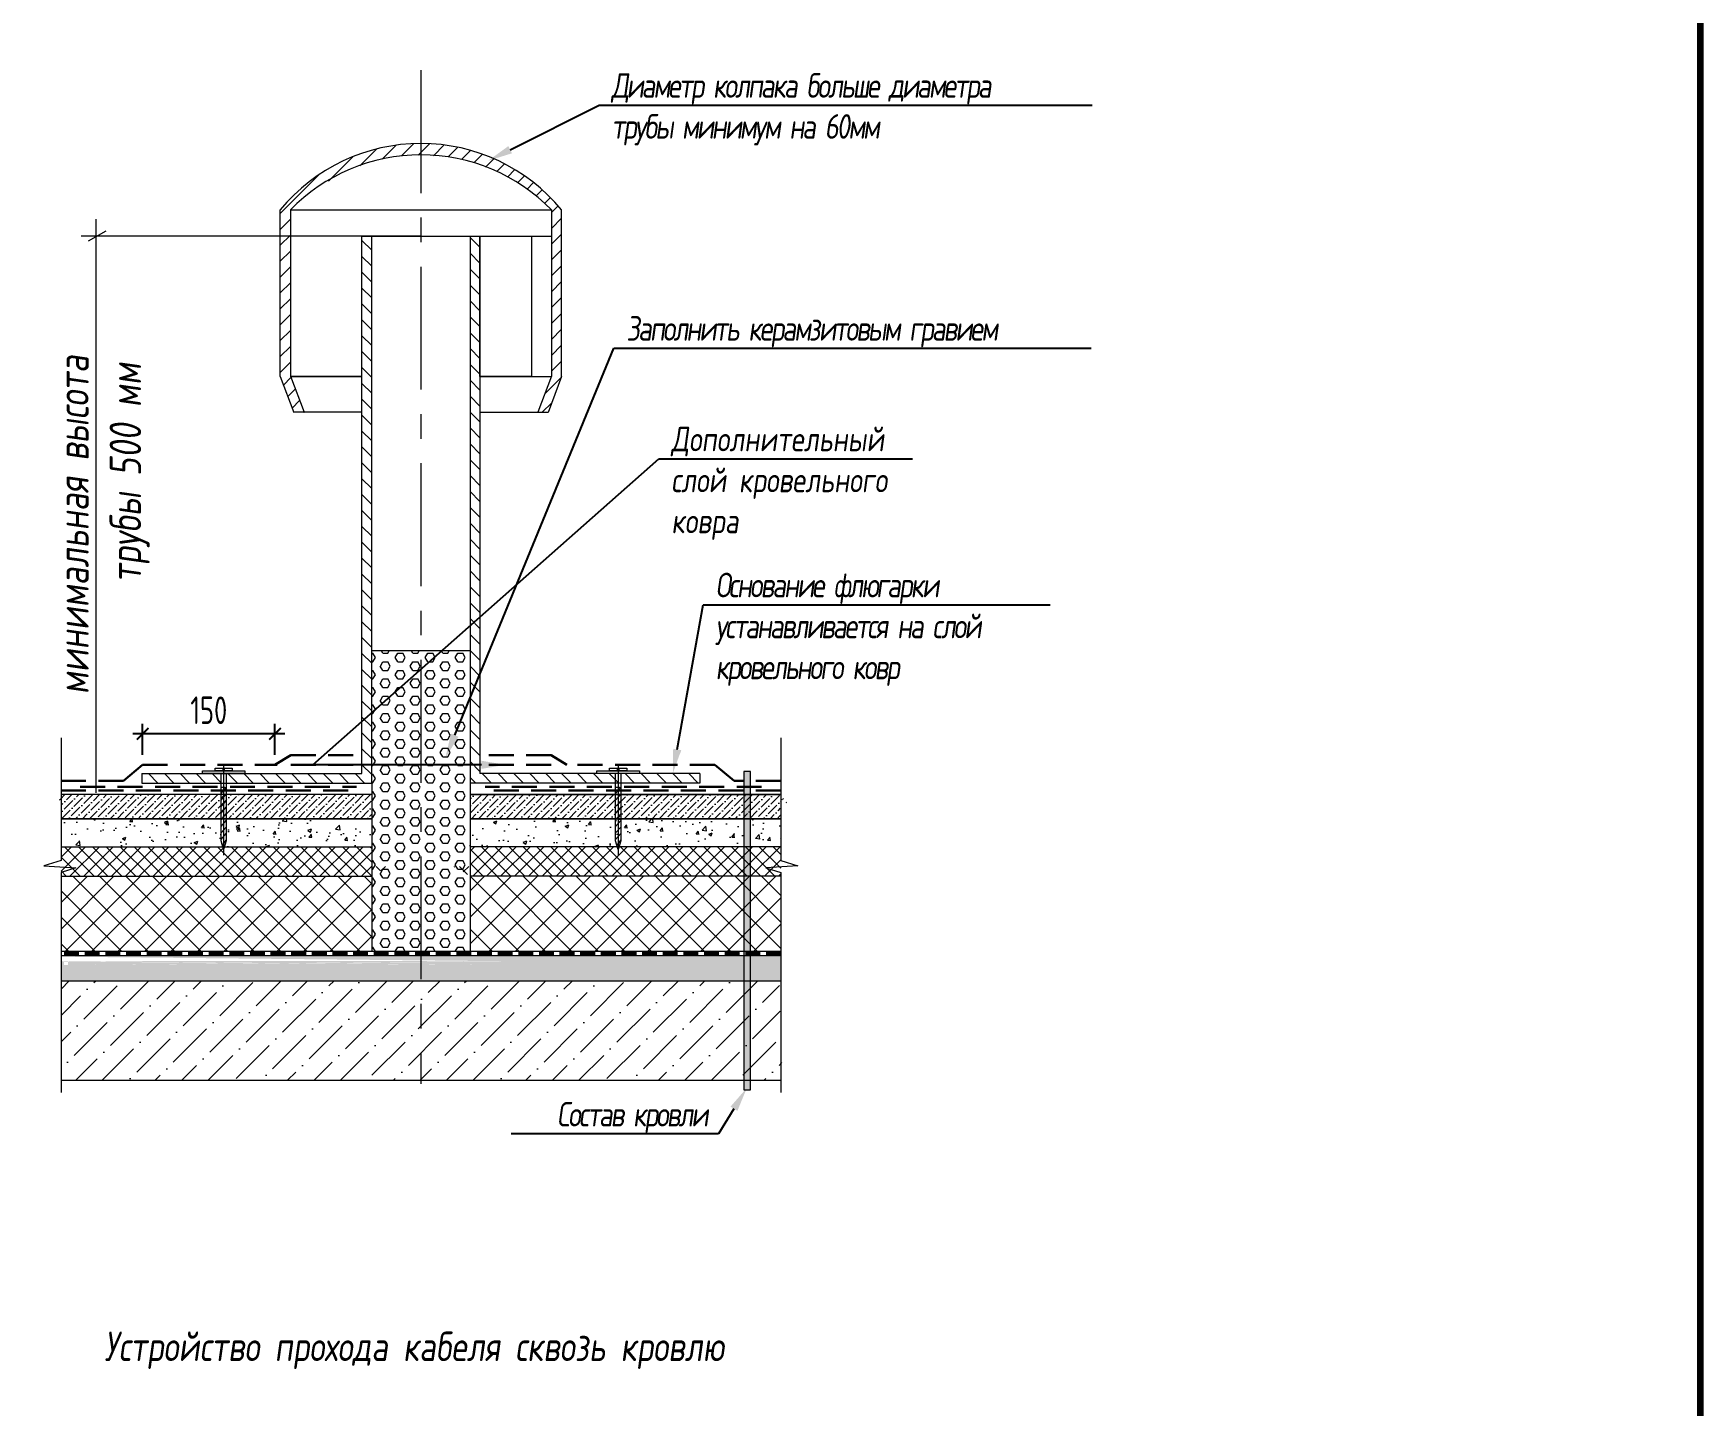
# Model space of a CAD drawing. Header units: millimetres. Extents: x -136099598 to 11807193, y 0 to 779331.
# Drawn here: x 729966 to 738447, y 376051 to 383033 of the extents above; entities that cross this region are included whole.
import ezdxf
from ezdxf import colors
from ezdxf.entities.mleader import LeaderData, LeaderLine
from ezdxf.math import Vec2, Vec3

# ---------------------------------------------------------------- set-up
doc = ezdxf.new("R2010")
doc.units = ezdxf.units.MM
doc.header["$MEASUREMENT"] = 0
for name, pattern in [('CENTER', [2, 1.25, -0.25, 0.25, -0.25]), ('DASHED', [19.05, 12.7, -6.35]), ('ГОСТ 2.303 4', [7, 5, -2, 0])]:
    doc.linetypes.add(name, pattern=pattern)
doc.layers.get('0').update_dxf_attribs({"color": 250, "lineweight": 9})
doc.layers.get('Defpoints').update_dxf_attribs({"color": 8})
doc.layers.add('АР_Кровельный аэратор', color=250, linetype='Continuous')
for name, color, linetype, lineweight in [('АР_Тонкие', 250, 'Continuous', 5), ('АР_Штриховка', 253, 'Continuous', 13), ('Штриховка', 7, 'Continuous', 5)]:
    doc.layers.add(name, color=color, linetype=linetype, lineweight=lineweight)
doc.styles.add('ISOCPEUR', font='isocpeur.ttf', dxfattribs={"width": 0.7})
doc.styles.add('Архитект', font='isocpeur.ttf', dxfattribs={"width": 0.8, "oblique": 8})
doc.dimstyles.new('R_50', dxfattribs={"dimtxt": 140, "dimasz": 60, "dimexe": 50, "dimexo": 50, "dimgap": 50, "dimtad": 1, "dimdec": 0, "dimrnd": 5, "dimzin": 0, "dimdsep": 46, "dimtxsty": 'ISOCPEUR', "dimblk": 'ARCHTICK', "dimcen": 50, "dimdle": 50, "dimclrd": 256, "dimclre": 256, "dimclrt": 256, "dimadec": 0, "dimazin": 0, "dimtfac": 2, "dimtdec": 0, "dimtofl": 0, "dimtmove": 1, "dimatfit": 3, "dimfxl": 1, "dimtvp": 3, "dimtfill": 1, "dimtolj": 1, "dimtzin": 0, "dimarcsym": 0})
pattern_1 = [(45, (-85964.2, 152506.77), (50.513941, 185.217782), [238.125, -47.625, 0, -47.625])]
pattern_2 = [(135, (734404.355, 327970.98), (-40.41115, -40.41115), [])]
pattern_3 = [(45, (-76739.32, 160959.27), (-67.351921, 67.351921), []), (135, (-76739.32, 160959.27), (-67.351921, -67.351921), [])]
pattern_4 = [(45, (-287842.155, -599234.753), (13.2501655, 48.5839401), [62.4618791, -13.4917659, 0, -13.4917659])]
pattern_5 = [(45, (935679.223, 258282.905), (-35.333775, 35.333775), []), (135, (935679.223, 258282.905), (-35.333775, -35.333775), [])]
pattern_6 = [(50, (-55736.05, 7008.97), (182.18467, -15.939086), [19.05, -209.55]), (355, (-55736.05, 7008.97), (-35.24342, 191.056845), [15.24, -167.640584]), (100.451445, (-55720.87, 7007.64), (146.941247, 175.117752), [16.19001, -178.090245]), (46.1842, (-55736.05, 7059.77), (271.07904, -42.04233), [28.575, -314.325]), (96.635558, (-55713.46, 7056.26), (237.404134, 247.426125), [24.28502, -267.13561]), (351.18415, (-55736.05, 7059.77), (237.40413, 247.426125), [22.85997, -251.45973]), (21, (-55710.65, 7047.07), (151.61439, -102.265198), [19.05, -209.55]), (326, (-55710.65, 7047.07), (61.80203, 184.187966), [15.24, -167.64]), (71.451445, (-55698.02, 7038.54), (213.41642, 81.92277), [16.19001, -178.089938]), (37.5, (-55736.05, 7008.966), (3.0886033, 84.555039), [0, -165.608, 0, -170.18, 0, -168.275]), (7.5, (-55736.05, 7008.97), (66.8196625, 100.180575), [0, -97.028, 0, -161.798, 0, -64.135]), (327.5, (-55792.69, 7008.966), (135.590595, -5.728744), [0, -63.5, 0, -198.12, 0, -262.89]), (317.5, (-55818.09, 7008.97), (148.129181, 25.426491), [0, -82.55, 0, -131.572, 0, -186.69])]

# ---------------------------------------------------------------- blocks, each defined once
blk = doc.blocks.new('_ArchTick')
at = {"color": 0, "linetype": 'ByBlock', "const_width": 0.15}
blk.add_lwpolyline([(-0.5, -0.5), (0.5, 0.5)], dxfattribs=at)
blk = doc.blocks.new('*D1356')
at = {"layer": 'Defpoints', "color": 0, "transparency": 16777216}
for p in [(730521.8, 379469.2), (730521.8, 379311.6), (731195, 379311.6)]:
    blk.add_point(p, dxfattribs=at)
at = {"layer": 'АР_Кровельный аэратор', "lineweight": -2, "transparency": 16777216}
for p, q in [((730521.8, 379361.6), (730521.8, 379519.2)), ((731195, 379361.6), (731195, 379519.2)), ((731245, 379469.2), (730471.8, 379469.2))]:
    blk.add_line(p, q, dxfattribs=at)
at = {"layer": 'АР_Кровельный аэратор', "lineweight": -2, "transparency": 16777216, "xscale": 60, "yscale": 60, "zscale": 60, "rotation": 180}
blk.add_blockref('_ArchTick', (730521.8, 379469.2), dxfattribs=at)
at = {"layer": 'АР_Кровельный аэратор', "lineweight": -2, "transparency": 16777216, "xscale": 60, "yscale": 60, "zscale": 60}
blk.add_blockref('_ArchTick', (731195, 379469.2), dxfattribs=at)
at = {"layer": 'АР_Кровельный аэратор', "lineweight": 15, "transparency": 16777216, "insert": (730858.4, 379589.2), "char_height": 140, "attachment_point": 5, "style": 'ISOCPEUR', "bg_fill": 3, "box_fill_scale": 1.25, "bg_fill_color": 256, "bg_fill_true_color": 13158600, "bg_fill_transparency": 0}
blk.add_mtext('\\A1;150', dxfattribs=at)

msp = doc.modelspace()

# ---------------------------------------------------------------- hatches: boundary and pattern name
at = {"layer": 'АР_Кровельный аэратор', "lineweight": 15}
h = msp.add_hatch(dxfattribs=at)
h.set_pattern_fill('ANSI31', color=256, scale=18, style=0)
h.set_pattern_definition([(45, (734486.786, 325815.34), (-40.41115, 40.41115), [])])
h.paths.add_polyline_path([(732224.507, 382426.89), (732187.672, 382381.859), (732214.501, 382373.164), (732245.655, 382359.466), (732293.289, 382343.127), (732330.673, 382329.429), (732359.335, 382310.751), (732398.068, 382292.003), (732418.006, 382278.305), (732454.145, 382254.645), (732480.314, 382234.721), (732519.069, 382209.637), (732540.253, 382189.713), (732576.392, 382158.581), (732602.561, 382136.167), (732601.368, 381287.185), (732532.011, 381105.468), (732584.915, 381105.468), (732653.176, 381287.185), (732653.176, 382134.407, 0.14284426)])
h.paths.add_polyline_path([(731221.614, 382134.407), (731221.614, 381967.52), (731273.423, 381967.52), (731273.423, 382134.407), (731386.539, 382233.311), (731455.683, 382273.891), (731523.893, 382314.787), (731583.946, 382343.278), (731610.115, 382353.24), (731638.777, 382364.447), (731663.7, 382371.919), (731686.131, 382380.636), (731717.285, 382386.862), (731737.223, 382391.843), (731770.869, 382396.824), (731797.039, 382403.05), (731836.916, 382409.277), (731883.023, 382411.767), (731921.654, 382413.012), (731947.824, 382413.012), (731977.731, 382410.522), (732012.624, 382410.522), (732054.993, 382408.031), (732101.101, 382399.315), (732153.44, 382391.843), (732168.393, 382388.107), (732187.672, 382381.859), (732224.507, 382426.89, 0.30865186)])
h.paths.add_polyline_path([(731273.423, 381967.52), (731221.614, 381967.52), (731221.614, 381287.185), (731290.658, 381105.468), (731342.779, 381105.468), (731273.423, 381290.101)])
h = msp.add_hatch(dxfattribs=at)
h.set_pattern_fill('ANSI31', color=256, scale=18, angle=90, style=0)
h.set_pattern_definition(pattern_2)
h.paths.add_polyline_path([(731637.395, 382001.697), (731687.395, 382001.697), (731687.395, 379218.663), (730518.174, 379218.663), (730518.174, 379266.588), (731637.395, 379266.588)])
h = msp.add_hatch(dxfattribs=at)
h.set_pattern_fill('ANSI31', color=256, scale=18, angle=90, style=0)
h.set_pattern_definition(pattern_2)
h.paths.add_polyline_path([(732187.395, 379218.663), (733356.617, 379218.663), (733356.617, 379266.588), (732237.395, 379266.588), (732237.395, 382001.697), (732187.395, 382001.697)])
h = msp.add_hatch(dxfattribs=at)
h.set_pattern_fill('HEX', color=256, scale=8, style=0)
h.set_pattern_definition([(0, (734486.786, 325855.34), (0, 43.99408), [25.4, -50.8]), (120, (734486.786, 325855.34), (-38.09999, -21.99704), [25.4, -50.8]), (60, (734512.186, 325855.34), (-38.09999, 21.99704), [25.4, -50.8])])
h.paths.add_polyline_path([(732187.395, 379891.742), (731687.395, 379891.742), (731687.395, 379224.486), (731687.395, 378361.698), (732187.395, 378361.698), (732187.395, 379224.486)])
h = msp.add_hatch(color=256, dxfattribs=at)
h.dxf.hatch_style = 1
h.paths.add_polyline_path([(733613.449, 377657.452), (733613.449, 379278.014), (733579.063, 379278.014), (733579.063, 377657.452)])
h = msp.add_hatch(dxfattribs=at)
h.set_pattern_fill('ANSI37', color=256, scale=30, style=0)
h.set_pattern_definition(pattern_3)
h.paths.add_polyline_path([(731687.395, 378744.82), (730941.69, 378744.82), (731026.365, 378361.698), (731687.395, 378361.698)])
h.paths.add_polyline_path([(730941.69, 378744.82), (730783.592, 378744.82), (730894.258, 378361.698), (731026.365, 378361.698)])
h.paths.add_polyline_path([(730783.592, 378744.82), (730106.726, 378744.82), (730106.726, 378361.698), (730894.258, 378361.698)])
h = msp.add_hatch(dxfattribs=at)
h.set_pattern_fill('ANSI37', color=256, scale=30, style=0)
h.set_pattern_definition(pattern_3)
h.paths.add_polyline_path([(732187.395, 378744.82), (732933.1, 378744.82), (732848.425, 378361.698), (732187.395, 378361.698)])
h.paths.add_polyline_path([(732933.1, 378744.82), (733091.198, 378744.82), (732980.532, 378361.698), (732848.425, 378361.698)])
h.paths.add_polyline_path([(733091.198, 378744.82), (733768.064, 378744.82), (733768.064, 378361.698), (732980.532, 378361.698)])
h = msp.add_hatch(dxfattribs=at)
h.set_pattern_fill('ANSI36', color=256, scale=30, style=0)
h.set_pattern_definition(pattern_1)
h.paths.add_polyline_path([(733760.096, 378212.614), (730106.726, 378212.614), (730106.726, 377707.024), (733776.032, 377707.024)])
h = msp.add_hatch(dxfattribs=at)
h.set_pattern_fill('ANSI36', color=256, scale=30, style=0)
h.set_pattern_definition(pattern_1)
h.paths.add_polyline_path([(730161.013, 378212.614), (730106.726, 378212.614), (730106.726, 377707.024), (730127.336, 377707.024)])
h.paths.add_polyline_path([(733760.096, 378212.614), (730161.013, 378212.614), (730127.336, 377707.024), (733776.032, 377707.024)])
at = {"layer": 'АР_Штриховка'}
h = msp.add_hatch(dxfattribs=at)
h.set_pattern_fill('AR-CONC', color=256)
h.set_pattern_definition(pattern_6)
h.paths.add_polyline_path([(731687.395, 379037.488), (731687.395, 378894.82), (730106.726, 378894.82), (730106.726, 379037.488)])
h = msp.add_hatch(dxfattribs=at)
h.set_pattern_fill('AR-CONC', color=256)
h.set_pattern_definition(pattern_6)
h.paths.add_polyline_path([(732187.395, 379037.488), (732187.395, 378894.82), (733768.064, 378894.82), (733768.064, 379037.488)])
at = {"layer": 'Штриховка', "ltscale": 50}
h = msp.add_hatch(dxfattribs=at)
h.set_pattern_fill('БЕТОН И ИЗДЕЛИЯ ИЗ НЕГО', color=256, scale=9.993901, pattern_type=2)
h.set_pattern_definition(pattern_4)
edge = h.paths.add_edge_path()
edge.add_line((730109.642, 379042.779), (730103.81, 379137.427))
edge.add_line((730103.81, 379137.427), (730078.772, 379137.427))
edge.add_line((730106.24, 379136.017), (730107.212, 379137.427))
edge.add_line((730106.726, 379135.654), (730069.067, 379137.427))
edge.add_line((730106.726, 379135.503), (730106.726, 379136.633))
edge.add_line((730067.873, 379117.439), (730077.801, 379117.439))
edge.add_line((730106.726, 379160.156), (731779.803, 379160.156))
edge.add_line((731687.395, 379160.156), (731687.395, 379037.488))
edge.add_line((731711.412, 379037.488), (730133.459, 379037.488))
edge.add_line((730106.726, 379037.488), (730106.726, 379137.427))
h.paths.add_polyline_path([(730106.726, 379136.633), (730106.24, 379136.017), (730107.212, 379137.427), (730083.629, 379137.427), (730071.564, 379137.427), (730106.726, 379135.503)], flags=17)
h = msp.add_hatch(dxfattribs=at)
h.set_pattern_fill('БЕТОН И ИЗДЕЛИЯ ИЗ НЕГО', color=256, scale=9.993901, pattern_type=2)
h.set_pattern_definition(pattern_4)
edge = h.paths.add_edge_path()
edge.add_line((733765.148, 379042.779), (733770.98, 379137.427))
edge.add_line((733770.98, 379137.427), (733796.018, 379137.427))
edge.add_line((733768.55, 379136.017), (733767.579, 379137.427))
edge.add_line((733768.064, 379135.654), (733805.723, 379137.427))
edge.add_line((733768.064, 379135.503), (733768.064, 379136.633))
edge.add_line((733806.918, 379117.439), (733796.989, 379117.439))
edge.add_line((733768.064, 379160.156), (732094.987, 379160.156))
edge.add_line((732187.395, 379160.156), (732187.395, 379037.488))
edge.add_line((732163.379, 379037.488), (733741.331, 379037.488))
edge.add_line((733768.064, 379037.488), (733768.064, 379137.427))
h.paths.add_polyline_path([(733768.064, 379136.633), (733768.55, 379136.017), (733767.579, 379137.427), (733791.161, 379137.427), (733803.227, 379137.427), (733768.064, 379135.503)], flags=17)
at = {"layer": 'Штриховка', "ltscale": 10}
h = msp.add_hatch(dxfattribs=at)
h.set_pattern_fill('НЕМЕТАЛЛИЧЕСКИЕ МАТЕРИАЛЫ', color=256, scale=19.987801, pattern_type=2)
h.set_pattern_definition(pattern_5)
edge = h.paths.add_edge_path(flags=16)
edge.add_line((730189.558, 378894.82), (731763.777, 378894.82))
edge = h.paths.add_edge_path(flags=16)
edge.add_line((731774.436, 378794.82), (731761.067, 378794.82))
edge.add_line((731728.566, 378794.82), (731774.436, 378794.82))
edge.add_line((731728.566, 378794.82), (731779.881, 378794.82))
edge.add_line((731761.067, 378794.82), (731779.881, 378794.82))
h.paths.add_polyline_path([(731407.125, 378744.82), (731767.94, 378744.82), (731771.006, 378744.82)])
edge = h.paths.add_edge_path()
edge.add_line((731787.565, 378794.82), (731772.197, 378794.82))
edge.add_line((731685.862, 378744.82), (731688.928, 378794.82))
edge.add_line((731769.752, 378794.82), (731771.006, 378794.82))
edge.add_line((731769.752, 378794.82), (731776.765, 378794.82))
edge.add_line((731776.765, 378794.82), (731767.417, 378794.82))
edge.add_line((731774.436, 378794.82), (731767.417, 378794.82))
edge.add_line((731774.436, 378794.82), (731761.067, 378794.82))
edge = h.paths.add_edge_path(flags=17)
edge.add_line((731763.777, 378894.82), (730189.558, 378894.82))
h.paths.add_polyline_path([(731687.395, 378894.82), (731687.395, 378744.82), (730106.726, 378744.82), (730106.726, 378894.82)])
h = msp.add_hatch(dxfattribs=at)
h.set_pattern_fill('НЕМЕТАЛЛИЧЕСКИЕ МАТЕРИАЛЫ', color=256, scale=19.987801, pattern_type=2)
h.set_pattern_definition(pattern_5)
edge = h.paths.add_edge_path(flags=16)
edge.add_line((733685.232, 378894.82), (732111.013, 378894.82))
edge = h.paths.add_edge_path(flags=16)
edge.add_line((732100.354, 378794.82), (732113.723, 378794.82))
edge.add_line((732146.225, 378794.82), (732100.354, 378794.82))
edge.add_line((732146.225, 378794.82), (732094.91, 378794.82))
edge.add_line((732113.723, 378794.82), (732094.91, 378794.82))
h.paths.add_polyline_path([(732467.665, 378744.82), (732106.851, 378744.82), (732103.784, 378744.82)])
edge = h.paths.add_edge_path()
edge.add_line((732087.226, 378794.82), (732102.593, 378794.82))
edge.add_line((732188.928, 378744.82), (732185.862, 378794.82))
edge.add_line((732105.039, 378794.82), (732103.784, 378794.82))
edge.add_line((732105.039, 378794.82), (732098.026, 378794.82))
edge.add_line((732098.026, 378794.82), (732107.373, 378794.82))
edge.add_line((732100.354, 378794.82), (732107.373, 378794.82))
edge.add_line((732100.354, 378794.82), (732113.723, 378794.82))
edge = h.paths.add_edge_path(flags=17)
edge.add_line((732111.013, 378894.82), (733685.232, 378894.82))
h.paths.add_polyline_path([(732187.395, 378894.82), (732187.395, 378744.82), (733768.064, 378744.82), (733768.064, 378894.82)])
at = {"layer": 'Штриховка', "ltscale": 50}
h = msp.add_hatch(dxfattribs=at)
h.set_pattern_fill('БЕТОН И ИЗДЕЛИЯ ИЗ НЕГО', color=256, scale=9.993901, pattern_type=2)
h.set_pattern_definition([(45, (-285101.076, -600059.628), (13.2501655, 48.5839401), [62.4618791, -13.4917659, 0, -13.4917659])])
edge = h.paths.add_edge_path()
edge.add_line((730158.956, 378311.057), (730111.204, 378312.553))
edge.add_line((732345.578, 378312.553), (732347.52, 378312.553))
edge.add_line((730141.827, 378292.565), (730142.799, 378312.553))
edge.add_line((732336.621, 378292.565), (732346.549, 378292.565))
edge.add_line((730121.074, 378310.629), (730121.074, 378292.565))
edge.add_line((732336.621, 378310.629), (732337.815, 378312.553))
edge.add_line((730106.726, 378335.282), (733758.72, 378335.282))
edge.add_line((733768.064, 378333.945), (733768.064, 378211.277))
edge.add_line((733745.86, 378212.614), (730123.836, 378212.614))
edge.add_line((730106.726, 378212.614), (730106.726, 378312.553))
h.paths.add_polyline_path([(730121.074, 378312.857), (730141.827, 378312.857), (730142.799, 378312.553), (732352.377, 378312.553), (730103.636, 378312.553), (730121.074, 378310.629)])

# ---------------------------------------------------------------- linework, layer by layer
at = {"layer": 'Defpoints', "color": 3, "lineweight": 100, "ltscale": 100}
msp.add_lwpolyline([(738446.68, 390279.277), (718506.901, 390279.277), (718506.901, 346458.14), (738446.68, 346458.14)], close=True, dxfattribs=at)
at = {"layer": 'АР_Кровельный аэратор', "linetype": 'CENTER', "lineweight": 15, "ltscale": 500}
msp.add_line((731937.395, 382845.403), (731937.395, 377688.985), dxfattribs=at)
at = {"layer": 'АР_Кровельный аэратор', "lineweight": 15}
for p, q in [((730284.117, 382086.97), (730284.117, 379169.548)), ((731221.614, 381287.185), (731221.614, 382134.407)), ((731273.423, 382134.407), (731273.423, 381287.185)), ((731273.423, 382134.407), (732601.368, 382134.407)), ((732601.368, 382134.407), (732601.368, 381287.185)), ((732653.176, 381287.185), (732653.176, 382134.407)), ((731937.395, 382001.697), (730209.7, 382001.697)), ((730247.268, 381977.317), (730336.922, 382029.079)), ((731637.395, 379266.588), (731637.395, 382001.697)), ((731637.395, 382001.697), (732601.368, 382001.697)), ((731687.395, 379218.663), (731687.395, 382001.697)), ((732187.395, 382001.697), (732187.395, 379218.663)), ((732237.395, 382001.697), (732237.395, 379266.588)), ((731221.614, 381287.185), (731290.658, 381103.385)), ((731273.423, 381287.185), (731637.395, 381287.185)), ((731273.735, 381289.268), (731342.779, 381105.468)), ((732237.395, 381287.185), (732601.368, 381287.185)), ((732601.055, 381289.268), (732532.011, 381105.468)), ((732653.176, 381287.185), (732584.133, 381103.385)), ((731637.395, 381105.468), (731290.658, 381105.468)), ((732584.133, 381103.385), (732237.395, 381103.385)), ((731687.395, 379893.657), (732187.395, 379893.657)), ((730518.174, 379266.588), (731637.395, 379266.588)), ((730518.174, 379266.588), (730518.174, 379218.663)), ((730920.983, 378929.41), (730920.983, 379266.588)), ((730930.801, 379283.678), (730930.801, 379294.089)), ((730937.065, 379283.678), (730930.801, 379283.678)), ((730933.983, 379312.582), (730933.983, 378851.881)), ((730937.065, 379294.089), (730937.065, 379283.678)), ((730946.983, 379266.588), (730946.983, 378929.41)), ((733356.617, 379266.588), (732237.395, 379266.588)), ((732927.808, 378929.41), (732927.808, 379266.588)), ((732937.626, 379283.678), (732937.626, 379294.089)), ((732943.89, 379283.678), (732937.626, 379283.678)), ((732940.808, 379312.582), (732940.808, 378851.881)), ((732943.89, 379294.089), (732943.89, 379283.678)), ((732953.808, 379266.588), (732953.808, 378929.41)), ((733356.617, 379266.588), (733356.617, 379218.663)), ((730518.174, 379218.663), (731687.395, 379218.663)), ((730939.983, 379196.089), (730920.983, 379196.089)), ((730920.983, 379165.658), (730946.983, 379196.089)), ((730939.983, 379196.089), (730946.983, 379196.089)), ((731687.395, 379218.663), (731687.395, 378361.698)), ((732187.395, 379218.663), (732187.395, 378361.698)), ((733356.617, 379218.663), (732187.395, 379218.663)), ((732946.808, 379196.089), (732927.808, 379196.089)), ((732927.808, 379165.658), (732953.808, 379196.089)), ((732946.808, 379196.089), (732953.808, 379196.089)), ((731687.395, 379160.156), (730106.726, 379160.156)), ((730920.983, 379132.159), (730946.983, 379162.59)), ((730920.983, 379098.66), (730946.983, 379129.091)), ((730920.983, 379065.16), (730946.983, 379095.591)), ((733768.064, 379160.156), (732187.395, 379160.156)), ((732927.808, 379132.159), (732953.808, 379162.59)), ((732927.808, 379098.66), (732953.808, 379129.091)), ((732927.808, 379065.16), (732953.808, 379095.591)), ((731687.395, 379037.488), (730106.726, 379037.488)), ((730920.983, 379031.661), (730946.983, 379062.092)), ((730920.983, 378998.161), (730946.983, 379028.592)), ((732187.395, 379037.488), (733768.064, 379037.488)), ((732927.808, 379031.661), (732953.808, 379062.092)), ((732927.808, 378998.161), (732953.808, 379028.592)), ((730920.983, 378964.662), (730946.983, 378995.093)), ((730920.983, 378931.163), (730946.983, 378961.594)), ((730920.983, 378925.21), (730920.983, 378929.41)), ((730933.983, 378880.061), (730920.983, 378925.21)), ((730930.566, 378904.607), (730946.983, 378928.094)), ((730946.983, 378925.21), (730933.983, 378880.061)), ((730946.983, 378929.41), (730946.983, 378925.21)), ((732927.808, 378964.662), (732953.808, 378995.093)), ((732927.808, 378931.163), (732953.808, 378961.594)), ((732927.808, 378925.21), (732927.808, 378929.41)), ((732940.808, 378880.061), (732927.808, 378925.21)), ((732937.391, 378904.607), (732953.808, 378928.094)), ((732953.808, 378925.21), (732940.808, 378880.061)), ((732953.808, 378929.41), (732953.808, 378925.21)), ((730106.726, 378894.82), (731687.395, 378894.82)), ((733768.064, 378894.82), (732187.395, 378894.82)), ((730106.726, 378744.82), (731687.395, 378744.82)), ((733768.064, 378744.82), (732187.395, 378744.82)), ((733768.064, 378361.698), (730106.726, 378361.698)), ((730106.726, 378212.614), (733768.064, 378212.614)), ((730106.726, 377707.024), (733768.064, 377707.024))]:
    msp.add_line(p, q, dxfattribs=at)
for points in [[(731637.395, 382001.697), (731273.735, 382001.697), (731273.735, 381289.268), (731637.395, 381289.268)], [(732237.395, 382001.697), (732500.369, 382001.697), (732500.369, 381287.871), (732237.395, 381287.871)], [(731041.996, 379266.588), (730825.97, 379266.588), (730825.97, 379280.089), (731041.996, 379280.089)], [(733048.82, 379266.588), (732832.795, 379266.588), (732832.795, 379280.089), (733048.82, 379280.089)]]:
    msp.add_lwpolyline(points, close=True, dxfattribs=at)
for points in [[(730106.726, 379449.616), (730106.726, 378824.07), (730019.637, 378796.932), (730182.512, 378787.086), (730106.726, 378763.249), (730106.726, 377644.147)], [(733768.064, 379449.616), (733768.064, 378824.07), (733855.154, 378796.932), (733692.279, 378787.086), (733768.064, 378763.249), (733768.064, 377644.147)], [(730937.065, 379294.089), (730977.524, 379294.089), (730977.524, 379280.089), (730890.392, 379280.089), (730890.392, 379294.089), (730930.801, 379294.089)], [(732943.89, 379294.089), (732984.349, 379294.089), (732984.349, 379280.089), (732897.217, 379280.089), (732897.217, 379294.089), (732937.626, 379294.089)], [(731687.395, 379160.156), (730106.726, 379160.156), (730106.726, 379037.488), (731687.395, 379037.488)], [(732187.395, 379160.156), (733768.064, 379160.156), (733768.064, 379037.488), (732187.395, 379037.488)], [(733768.064, 378339.053), (730106.726, 378339.053)]]:
    msp.add_lwpolyline(points, dxfattribs=at)
at = {"layer": 'АР_Кровельный аэратор', "lineweight": 15, "elevation": -0.045}
msp.add_lwpolyline([(733613.449, 377657.452), (733613.449, 379278.014), (733579.063, 379278.014), (733579.063, 377657.452)], close=True, dxfattribs=at)
at = {"layer": 'АР_Кровельный аэратор', "lineweight": 15}
for centre, radius, start, end in [((731937.395, 381545.717), 926.768, 39.4353643, 140.5646357), ((731937.395, 381489.161), 925.852, 44.1804775, 135.8195225)]:
    msp.add_arc(centre, radius, start, end, dxfattribs=at)
msp.add_solid([(733261.565, 379383.596), (733226.326, 379391.497), (733220.245, 379281.828)], dxfattribs=at)
at = {"layer": 'АР_Тонкие', "color": 5, "linetype": 'DASHED', "lineweight": 30, "ltscale": 10}
for points in [[(731275.001, 379360.924), (731195.001, 379311.574)], [(731275.001, 379360.924), (731612.981, 379360.924)], [(731275.001, 379360.924), (731612.981, 379360.924)], [(732599.79, 379360.924), (732261.809, 379360.924)], [(732599.79, 379360.924), (732679.79, 379311.574)], [(730106.726, 379230.011), (730424.487, 379230.011), (730521.787, 379311.574), (731206.805, 379311.574)], [(731275.001, 379311.574), (731612.981, 379311.574)], [(732599.79, 379311.574), (732261.809, 379311.574)], [(733768.064, 379230.011), (733530.303, 379230.011), (733433.004, 379311.574), (732679.79, 379311.574)]]:
    msp.add_lwpolyline(points, dxfattribs=at)
at = {"layer": 'АР_Тонкие', "color": 1, "linetype": 'DASHED', "lineweight": 30, "ltscale": 10}
for points in [[(730106.726, 379180.73), (731610.479, 379180.73)], [(730204.302, 379199.502), (731610.479, 379199.502)], [(733670.489, 379199.502), (732264.311, 379199.502)], [(733768.064, 379180.729), (732264.312, 379180.729)]]:
    msp.add_lwpolyline(points, dxfattribs=at)
at = {"layer": 'Штриховка', "color": 6, "linetype": 'ГОСТ 2.303 4', "lineweight": 50, "ltscale": 15}
msp.add_lwpolyline([(733768.064, 378351.281), (730106.726, 378351.281)], dxfattribs=at)

# ---------------------------------------------------------------- texts
at = {"layer": 'АР_Кровельный аэратор', "lineweight": 15, "insert": (730087.43, 379669.84), "char_height": 160, "width": 1912.5, "attachment_point": 1, "rotation": 90, "style": 'Архитект'}
msp.add_mtext('минимальная высота\\P       трубы 500 мм', dxfattribs=at)
at = {"layer": 'АР_Кровельный аэратор', "lineweight": 15, "insert": (730327.145, 376427.683, 0), "char_height": 150, "attachment_point": 1, "style": 'Архитект'}
msp.add_mtext_dynamic_manual_height_columns('Устройство прохода кабеля сквозь кровлю', width=10442.78964, gutter_width=4000, heights=[342.285], dxfattribs=at)

# ---------------------------------------------------------------- leaders
at = {"layer": 'АР_Кровельный аэратор', "lineweight": 15}
ml = msp.add_multileader_mtext('Standard', dxfattribs=at)
ml.set_content('{\\T0.85;Диаметр колпака больше диаметра \\Pтрубы минимум на 60мм }', color=256, style='Архитект')
ml.set_leader_properties()
ml.build(insert=Vec2(0, 0))
ml.multileader.update_dxf_attribs({"text_left_attachment_type": 6, "text_right_attachment_type": 6, "dogleg_length": 50, "arrow_head_size": 125})
ctx = ml.context
ctx.base_point, ctx.char_height, ctx.arrow_head_size, ctx.landing_gap_size, ctx.plane_origin = Vec3(732893.45, 382667.861), 125, 125, 12.5, Vec3(734878.805, 380978.162)
ctx.left_attachment, ctx.right_attachment = 6, 6
notes = []
notes.append((ctx, [(1, (1, 1, 0), (732843.45, 382667.861), (1, 0), 50, [(0, [(732279.681, 382385.054)], 0, [])])]))
ctx.mtext.insert, ctx.mtext.flow_direction = Vec3(732905.95, 382830.361), 5
ml = msp.add_multileader_mtext('Standard', dxfattribs=at)
ml.set_content('{\\T0.85;Заполнить керамзитовым гравием}', color=256, style='Архитект')
ml.set_leader_properties()
ml.build(insert=Vec2(0, 0))
ml.multileader.update_dxf_attribs({"text_left_attachment_type": 6, "text_right_attachment_type": 6, "dogleg_length": 50, "arrow_head_size": 125})
ctx = ml.context
ctx.base_point, ctx.char_height, ctx.arrow_head_size, ctx.landing_gap_size, ctx.plane_origin = Vec3(732969.344, 381431.857), 125, 125, 12.5, Vec3(734480.182, 379096.31)
ctx.left_attachment, ctx.right_attachment = 6, 6
notes.append((ctx, [(1, (1, 1, 0), (732919.344, 381431.857), (1, 0), 50, [(0, [(732061.798, 379346.472)], 0, [])])]))
ctx.mtext.insert, ctx.mtext.flow_direction = Vec3(732981.844, 381594.357), 5
ml = msp.add_multileader_mtext('Standard', dxfattribs=at)
ml.set_content('Дополнительный\\Pслой кровельного\\Pковра', color=256, style='Архитект')
ml.set_leader_properties()
ml.build(insert=Vec2(0, 0))
ml.multileader.update_dxf_attribs({"text_left_attachment_type": 6, "text_right_attachment_type": 6, "dogleg_length": 50, "arrow_head_size": 125})
ctx = ml.context
ctx.base_point, ctx.char_height, ctx.arrow_head_size, ctx.landing_gap_size, ctx.plane_origin = Vec3(733198.171, 380869.017), 125, 125, 12.5, Vec3(721002.569, 374624.89)
ctx.left_attachment, ctx.right_attachment = 6, 6
notes.append((ctx, [(1, (1, 1, 0), (733148.171, 380869.017), (1, 0), 50, [(0, [(732370.261, 379311.574), (731386.986, 379311.574)], 0, [])])]))
ctx.mtext.insert, ctx.mtext.flow_direction = Vec3(733210.671, 381031.517), 5
ml = msp.add_multileader_mtext('Standard', dxfattribs=at)
ml.set_content('{\\T0.85;Основание флюгарки \\Pустанавливается на слой\\Pкровельного ковр}', color=256, style='Архитект')
ml.set_leader_properties()
ml.build(insert=Vec2(0, 0))
ml.multileader.update_dxf_attribs({"text_left_attachment_type": 6, "text_right_attachment_type": 6, "dogleg_length": 50, "arrow_head_size": 125})
ctx = ml.context
ctx.base_point, ctx.char_height, ctx.arrow_head_size, ctx.landing_gap_size, ctx.plane_origin = Vec3(733423.304, 380126.184), 125, 125, 12.5, Vec3(734878.805, 378282.962)
ctx.left_attachment, ctx.right_attachment = 6, 6
notes.append((ctx, [(1, (1, 1, 0), (733373.304, 380126.184), (1, 0), 50, [(0, [(733218.576, 379266.588)], 0, [])])]))
ctx.mtext.insert, ctx.mtext.flow_direction = Vec3(733435.804, 380288.684), 5
ml = msp.add_multileader_mtext('Standard', dxfattribs=at)
ml.set_content('{\\T0.85;Состав кровли}', color=256, style='Архитект')
ml.set_leader_properties()
ml.build(insert=Vec2(0, 0))
ml.multileader.update_dxf_attribs({"text_left_attachment_type": 6, "text_right_attachment_type": 6, "dogleg_length": 50, "arrow_head_size": 125})
ctx = ml.context
ctx.base_point, ctx.char_height, ctx.arrow_head_size, ctx.landing_gap_size, ctx.plane_origin = Vec3(732605.826, 377433.836), 125, 125, 12.5, Vec3(731559.986, 375173.241)
ctx.left_attachment, ctx.right_attachment, ctx.text_align_type = 6, 6, 2
notes.append((ctx, [(1, (1, 1, 0), (733450.666, 377433.836), (-1, 0), 50, [(0, [(733595.34, 377667.745)], 0, [])])]))
ctx.mtext.insert, ctx.mtext.alignment, ctx.mtext.flow_direction = Vec3(733388.166, 377596.336), 3, 5
for ctx, leaders in notes:
    for number, flags, end, landing, length, lines in leaders:
        leader = LeaderData()
        leader.index, (leader.has_last_leader_line, leader.has_dogleg_vector, leader.attachment_direction) = number, flags
        leader.last_leader_point, leader.dogleg_vector, leader.dogleg_length = Vec3(end), Vec3(landing), length
        for number, points, colour, breaks in lines:
            line = LeaderLine()
            line.index, line.vertices, line.color, line.breaks = number, Vec3.list(points), colors.encode_raw_color(colour), breaks
            leader.lines.append(line)
        ctx.leaders.append(leader)

# ---------------------------------------------------------------- next in the draw order: dimensions: what is measured, and where the dimension line sits
dim = msp.add_linear_dim(base=(730521.787, 379469.241), p1=(731195.001, 379311.574), p2=(730521.787, 379311.574), text='150', dimstyle='R_50', override={"dimpost": '\\X'}, dxfattribs=at)
dim.commit()
dim.dimension.update_dxf_attribs({"geometry": '*D1356', "text_midpoint": (730858.394, 379589.241)})

doc.saveas('drawing.dxf')
